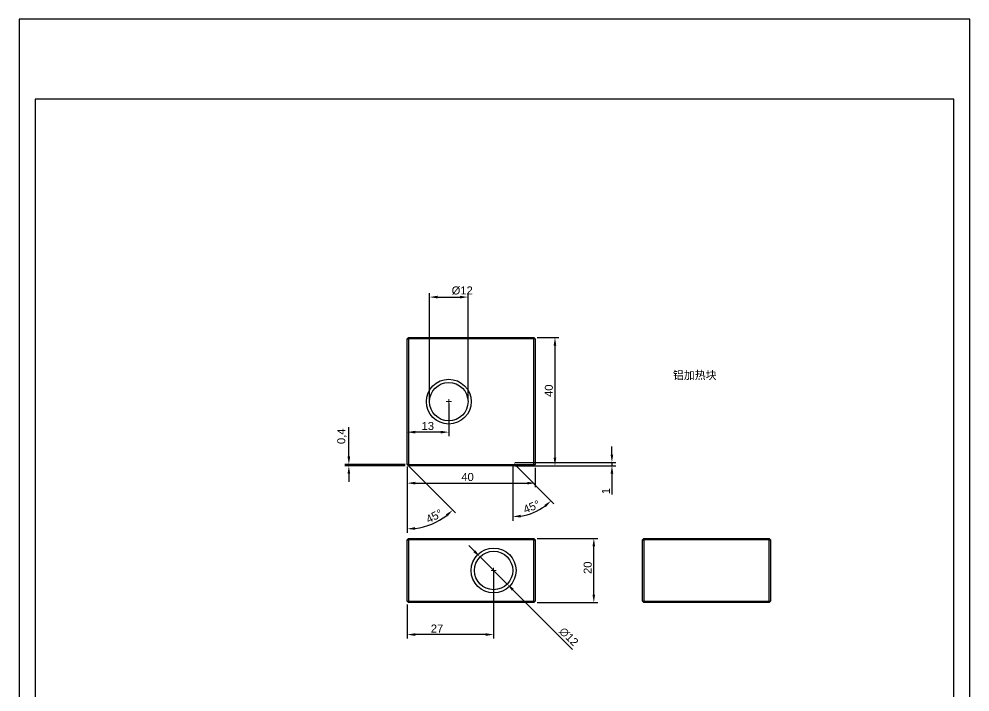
# Model space of a CAD drawing. Header units: millimetres. Extents: x -9 to 2385, y -1365 to 512.
# Drawn here: x 2088 to 2385, y -670.4 to -460.4 of the extents above; entities that cross this region are included whole.
import ezdxf

# ---------------------------------------------------------------- set-up
doc = ezdxf.new("R2010")
doc.units = ezdxf.units.MM
doc.styles.get("Standard").update_dxf_attribs({"font": 'arial.ttf'})
doc.dimstyles.new('ISO-25', dxfattribs={"dimtxt": 2.5, "dimasz": 2.5, "dimexe": 1.25, "dimexo": 0.625, "dimtad": 1, "dimtxsty": 'Standard', "dimcen": 2.5, "dimclrd": 1, "dimclre": 1, "dimclrt": 1, "dimadec": 0, "dimazin": 0, "dimtfac": 1, "dimtmove": 0, "dimatfit": 3, "dimfxl": 1, "dimtfillclr": 1, "dimarcsym": 0})

# ---------------------------------------------------------------- blocks, each defined once
blk = doc.blocks.new('*D411')
at = {"color": 1, "linetype": 'Continuous', "lineweight": -2, "transparency": 16777216}
for p, q in [((2249.84, -622.52), (2268.77, -622.52)), ((2267.52, -640.02), (2267.52, -625.02)), ((2249.84, -642.52), (2268.77, -642.52))]:
    blk.add_line(p, q, dxfattribs=at)
at = {"color": 1, "linetype": 'Continuous', "transparency": 16777216}
for points in [[(2267.1, -625.02), (2267.93, -625.02), (2267.52, -622.52)], [(2267.1, -640.02), (2267.93, -640.02), (2267.52, -642.52)]]:
    blk.add_solid(points, dxfattribs=at)
at = {"layer": 'Defpoints', "color": 0, "linetype": 'Continuous', "transparency": 16777216}
for p in [(2249.22, -622.52), (2267.52, -622.52), (2249.22, -642.52)]:
    blk.add_point(p, dxfattribs=at)
at = {"color": 1, "linetype": 'Continuous', "lineweight": 18, "transparency": 16777216, "insert": (2264.34, -631.67), "char_height": 2.5, "attachment_point": 2, "rotation": 90}
blk.add_mtext('20', dxfattribs=at)
blk = doc.blocks.new('*D412')
at = {"color": 1, "linetype": 'Continuous', "lineweight": -2, "transparency": 16777216}
for p, q in [((2230.21, -626.51), (2228.44, -624.74)), ((2231.98, -628.28), (2240.46, -636.76)), ((2260.84, -657.14), (2242.23, -638.53))]:
    blk.add_line(p, q, dxfattribs=at)
at = {"color": 1, "linetype": 'Continuous', "transparency": 16777216}
for points in [[(2230.5, -626.22), (2229.91, -626.81), (2231.98, -628.28)], [(2242.52, -638.24), (2241.94, -638.83), (2240.46, -636.76)]]:
    blk.add_solid(points, dxfattribs=at)
at = {"layer": 'Defpoints', "color": 0, "linetype": 'Continuous', "transparency": 16777216}
for p in [(2231.98, -628.28), (2240.46, -636.76)]:
    blk.add_point(p, dxfattribs=at)
at = {"color": 1, "linetype": 'Continuous', "lineweight": 18, "transparency": 16777216, "insert": (2258.31, -649.92), "char_height": 2.5, "attachment_point": 1, "rotation": 315}
blk.add_mtext('∅12', dxfattribs=at)
blk = doc.blocks.new('*D413')
at = {"color": 1, "linetype": 'Continuous', "lineweight": -2, "transparency": 16777216}
for p, q in [((2236.22, -633.15), (2236.22, -653.77)), ((2209.22, -643.15), (2209.22, -653.77)), ((2233.72, -652.52), (2211.72, -652.52))]:
    blk.add_line(p, q, dxfattribs=at)
at = {"color": 1, "linetype": 'Continuous', "transparency": 16777216}
for points in [[(2211.72, -652.1), (2211.72, -652.94), (2209.22, -652.52)], [(2233.72, -652.1), (2233.72, -652.94), (2236.22, -652.52)]]:
    blk.add_solid(points, dxfattribs=at)
at = {"layer": 'Defpoints', "color": 0, "linetype": 'Continuous', "transparency": 16777216}
for p in [(2236.22, -632.52), (2209.22, -642.52), (2209.22, -652.52)]:
    blk.add_point(p, dxfattribs=at)
at = {"color": 1, "linetype": 'Continuous', "lineweight": 18, "transparency": 16777216, "insert": (2218.55, -649.39), "char_height": 2.5, "attachment_point": 2}
blk.add_mtext('27', dxfattribs=at)
blk = doc.blocks.new('SW_CENTERMARKSYMBOL_18')
at = {"color": 0, "linetype": 'Continuous', "lineweight": 0}
for p, q in [((-0.5, 0), (-0.8, 0)), ((0, 0), (-0.5, 0)), ((0, 0.5), (0, 0.8)), ((0, 0), (0, 0.5)), ((0, 0), (0, -0.5)), ((0, 0), (0.5, 0)), ((0.5, 0), (0.8, 0)), ((0, -0.5), (0, -0.8))]:
    blk.add_line(p, q, dxfattribs=at)
blk = doc.blocks.new('*D414')
at = {"color": 1, "linetype": 'Continuous', "lineweight": -2, "transparency": 16777216}
for p, q in [((2249.84, -559.83), (2256.63, -559.83)), ((2255.38, -562.33), (2255.38, -597.33)), ((2249.84, -599.83), (2256.63, -599.83))]:
    blk.add_line(p, q, dxfattribs=at)
at = {"color": 1, "linetype": 'Continuous', "transparency": 16777216}
for points in [[(2254.96, -562.33), (2255.79, -562.33), (2255.38, -559.83)], [(2254.96, -597.33), (2255.79, -597.33), (2255.38, -599.83)]]:
    blk.add_solid(points, dxfattribs=at)
at = {"layer": 'Defpoints', "color": 0, "linetype": 'Continuous', "transparency": 16777216}
for p in [(2249.22, -559.83), (2249.22, -599.83), (2255.38, -599.83)]:
    blk.add_point(p, dxfattribs=at)
at = {"color": 1, "linetype": 'Continuous', "lineweight": 18, "transparency": 16777216, "insert": (2252.2, -576.43), "char_height": 2.5, "attachment_point": 2, "rotation": 90}
blk.add_mtext('40', dxfattribs=at)
blk = doc.blocks.new('*D415')
at = {"color": 1, "linetype": 'Continuous', "lineweight": -2, "transparency": 16777216}
for p, q in [((2209.22, -600.46), (2209.22, -606.52)), ((2249.22, -600.46), (2249.22, -606.52)), ((2211.72, -605.27), (2246.72, -605.27))]:
    blk.add_line(p, q, dxfattribs=at)
at = {"color": 1, "linetype": 'Continuous', "transparency": 16777216}
for points in [[(2211.72, -604.85), (2211.72, -605.68), (2209.22, -605.27)], [(2246.72, -604.85), (2246.72, -605.68), (2249.22, -605.27)]]:
    blk.add_solid(points, dxfattribs=at)
at = {"layer": 'Defpoints', "color": 0, "linetype": 'Continuous', "transparency": 16777216}
for p in [(2209.22, -599.83), (2249.22, -599.83), (2249.22, -605.27)]:
    blk.add_point(p, dxfattribs=at)
at = {"color": 1, "linetype": 'Continuous', "lineweight": 18, "transparency": 16777216, "insert": (2228.07, -602.09), "char_height": 2.5, "attachment_point": 2}
blk.add_mtext('40', dxfattribs=at)
blk = doc.blocks.new('*D416')
at = {"color": 1, "linetype": 'Continuous', "lineweight": -2, "transparency": 16777216}
for p, q in [((2216.22, -579.21), (2216.22, -545.95)), ((2228.22, -579.21), (2228.22, -545.95)), ((2218.72, -547.2), (2225.72, -547.2))]:
    blk.add_line(p, q, dxfattribs=at)
at = {"color": 1, "linetype": 'Continuous', "transparency": 16777216}
for points in [[(2218.72, -546.79), (2218.72, -547.62), (2216.22, -547.2)], [(2225.72, -546.79), (2225.72, -547.62), (2228.22, -547.2)]]:
    blk.add_solid(points, dxfattribs=at)
at = {"layer": 'Defpoints', "color": 0, "linetype": 'Continuous', "transparency": 16777216}
for p in [(2228.22, -547.2), (2216.22, -579.83), (2228.22, -579.83)]:
    blk.add_point(p, dxfattribs=at)
at = {"color": 1, "linetype": 'Continuous', "lineweight": 18, "transparency": 16777216, "insert": (2226.41, -543.88), "char_height": 2.5, "attachment_point": 2}
blk.add_mtext('%%c12', dxfattribs=at)
blk = doc.blocks.new('*D417')
at = {"color": 1, "linetype": 'Continuous', "lineweight": -2, "transparency": 16777216}
for p, q in [((2222.22, -580.46), (2222.22, -590.6)), ((2209.22, -599.21), (2209.22, -588.1)), ((2219.72, -589.35), (2211.72, -589.35))]:
    blk.add_line(p, q, dxfattribs=at)
at = {"color": 1, "linetype": 'Continuous', "transparency": 16777216}
for points in [[(2211.72, -588.94), (2211.72, -589.77), (2209.22, -589.35)], [(2219.72, -588.94), (2219.72, -589.77), (2222.22, -589.35)]]:
    blk.add_solid(points, dxfattribs=at)
at = {"layer": 'Defpoints', "color": 0, "linetype": 'Continuous', "transparency": 16777216}
for p in [(2222.22, -579.83), (2209.22, -589.35), (2209.22, -599.83)]:
    blk.add_point(p, dxfattribs=at)
at = {"color": 1, "linetype": 'Continuous', "lineweight": 18, "transparency": 16777216, "insert": (2215.67, -586.17), "char_height": 2.5, "attachment_point": 2}
blk.add_mtext('13', dxfattribs=at)
blk = doc.blocks.new('*D418')
at = {"color": 1, "linetype": 'Continuous', "lineweight": -2, "transparency": 16777216}
for p, q in [((2273.17, -596.33), (2273.17, -593.83)), ((2242.84, -598.83), (2274.42, -598.83)), ((2242.84, -599.83), (2274.42, -599.83)), ((2273.17, -598.83), (2273.17, -599.83)), ((2273.17, -602.33), (2273.17, -608.83))]:
    blk.add_line(p, q, dxfattribs=at)
at = {"color": 1, "linetype": 'Continuous', "transparency": 16777216}
for points in [[(2272.75, -596.33), (2273.59, -596.33), (2273.17, -598.83)], [(2272.75, -602.33), (2273.59, -602.33), (2273.17, -599.83)]]:
    blk.add_solid(points, dxfattribs=at)
at = {"layer": 'Defpoints', "color": 0, "linetype": 'Continuous', "transparency": 16777216}
for p in [(2242.22, -598.83), (2242.22, -599.83), (2273.17, -599.83)]:
    blk.add_point(p, dxfattribs=at)
at = {"color": 1, "linetype": 'Continuous', "lineweight": 18, "transparency": 16777216, "insert": (2270.03, -607.75), "char_height": 2.5, "attachment_point": 2, "rotation": 90}
blk.add_mtext('1', dxfattribs=at)
blk = doc.blocks.new('*D419')
at = {"color": 1, "linetype": 'Continuous', "lineweight": -2, "transparency": 16777216}
for p, q in [((2242.22, -599.46), (2242.22, -616.98)), ((2242.66, -599.27), (2255.06, -611.67))]:
    blk.add_line(p, q, dxfattribs=at)
blk.add_arc((2242.22, -598.83), 16.9, 278.4823, 306.5177, dxfattribs=at)
at = {"color": 1, "linetype": 'Continuous', "transparency": 16777216}
for points in [[(2252.01, -612.1), (2252.55, -612.73), (2254.17, -610.78)], [(2244.74, -615.97), (2244.68, -615.13), (2242.22, -615.73)]]:
    blk.add_solid(points, dxfattribs=at)
at = {"layer": 'Defpoints', "color": 0, "linetype": 'Continuous', "transparency": 16777216}
for p in [(2242.22, -578.83), (2228.08, -584.69), (2242.22, -598.83), (2242.22, -598.83), (2250.67, -613.47)]:
    blk.add_point(p, dxfattribs=at)
at = {"color": 1, "linetype": 'Continuous', "lineweight": 18, "transparency": 16777216, "insert": (2245.15, -612.48), "char_height": 2.5, "attachment_point": 1, "rotation": 22.4555}
blk.add_mtext('45°', dxfattribs=at)
blk = doc.blocks.new('*D420')
at = {"color": 1, "linetype": 'Continuous', "lineweight": -2, "transparency": 16777216}
for p, q in [((2191.01, -596.93), (2191.01, -587.75)), ((2208.59, -599.43), (2189.76, -599.43)), ((2208.59, -599.83), (2189.76, -599.83)), ((2191.01, -599.83), (2191.01, -599.43)), ((2191.01, -602.33), (2191.01, -604.83))]:
    blk.add_line(p, q, dxfattribs=at)
at = {"color": 1, "linetype": 'Continuous', "transparency": 16777216}
for points in [[(2190.59, -596.93), (2191.42, -596.93), (2191.01, -599.43)], [(2190.59, -602.33), (2191.42, -602.33), (2191.01, -599.83)]]:
    blk.add_solid(points, dxfattribs=at)
at = {"layer": 'Defpoints', "color": 0, "linetype": 'Continuous', "transparency": 16777216}
for p in [(2191.01, -599.83), (2209.22, -599.43), (2209.22, -599.83)]:
    blk.add_point(p, dxfattribs=at)
at = {"color": 1, "linetype": 'Continuous', "lineweight": 18, "transparency": 16777216, "insert": (2187.38, -590.64), "char_height": 2.5, "attachment_point": 2, "rotation": 90}
blk.add_mtext('0,4', dxfattribs=at)
blk = doc.blocks.new('*D421')
at = {"color": 1, "linetype": 'Continuous', "lineweight": -2, "transparency": 16777216}
for p, q in [((2209.66, -599.87), (2224.33, -614.54)), ((2209.22, -600.06), (2209.22, -620.8))]:
    blk.add_line(p, q, dxfattribs=at)
blk.add_arc((2209.22, -599.43), 20.12, 277.1245, 307.8755, dxfattribs=at)
at = {"color": 1, "linetype": 'Continuous', "transparency": 16777216}
for points in [[(2221.3, -615), (2221.85, -615.62), (2223.45, -613.66)], [(2211.74, -619.81), (2211.69, -618.98), (2209.22, -619.55)]]:
    blk.add_solid(points, dxfattribs=at)
at = {"layer": 'Defpoints', "color": 0, "linetype": 'Continuous', "transparency": 16777216}
for p in [(2209.22, -579.43), (2195.08, -585.29), (2209.22, -599.43), (2209.22, -599.43), (2214.43, -618.86)]:
    blk.add_point(p, dxfattribs=at)
at = {"color": 1, "linetype": 'Continuous', "lineweight": 18, "transparency": 16777216, "insert": (2214.74, -615.65), "char_height": 2.5, "attachment_point": 1, "rotation": 27.1977}
blk.add_mtext('45°', dxfattribs=at)
blk = doc.blocks.new('SW_CENTERMARKSYMBOL_19')
at = {"color": 0, "linetype": 'Continuous', "lineweight": 0}
for p, q in [((-0.5, 0), (-0.8, 0)), ((0, 0), (-0.5, 0)), ((0, 0.5), (0, 0.8)), ((0, 0), (0, 0.5)), ((0, 0), (0, -0.5)), ((0, 0), (0.5, 0)), ((0.5, 0), (0.8, 0)), ((0, -0.5), (0, -0.8))]:
    blk.add_line(p, q, dxfattribs=at)

msp = doc.modelspace()

# ---------------------------------------------------------------- linework, layer by layer
at = {"color": 7, "linetype": 'Continuous', "lineweight": 25}
for p, q in [((2209.6196, -559.8323), (2209.2196, -560.2323)), ((2209.2196, -560.2323), (2209.6196, -560.2323)), ((2209.2196, -599.4323), (2209.2196, -560.2323)), ((2209.6196, -559.8323), (2248.8196, -559.8323)), ((2209.6196, -559.8323), (2209.6196, -560.2323)), ((2248.8196, -560.2323), (2209.6196, -560.2323)), ((2209.6196, -560.2323), (2209.6196, -599.4323)), ((2248.8196, -559.8323), (2248.8196, -560.2323)), ((2249.2196, -560.2323), (2248.8196, -559.8323)), ((2249.2196, -560.2323), (2248.8196, -560.2323)), ((2248.8196, -599.4323), (2248.8196, -560.2323)), ((2249.2196, -560.2323), (2249.2196, -599.4323)), ((2209.6196, -599.4323), (2209.2196, -599.4323)), ((2209.2196, -599.4323), (2209.6196, -599.8323)), ((2209.6196, -599.4323), (2248.8196, -599.4323)), ((2209.6196, -599.4323), (2209.6196, -599.8323)), ((2248.8196, -599.8323), (2209.6196, -599.8323)), ((2248.8196, -599.4323), (2249.2196, -599.4323)), ((2248.8196, -599.4323), (2248.8196, -599.8323)), ((2248.8196, -599.8323), (2249.2196, -599.4323)), ((2209.6196, -622.5214), (2209.2196, -622.9214)), ((2209.2196, -642.1214), (2209.2196, -622.9214)), ((2209.2196, -622.9214), (2209.6196, -622.9214)), ((2209.6196, -622.5214), (2248.8196, -622.5214)), ((2209.6196, -622.5214), (2209.6196, -622.9214)), ((2209.6196, -622.9214), (2209.6196, -642.1214)), ((2248.8196, -622.9214), (2209.6196, -622.9214)), ((2248.8196, -622.5214), (2248.8196, -622.9214)), ((2248.8196, -622.5214), (2249.2196, -622.9214)), ((2248.8196, -642.1214), (2248.8196, -622.9214)), ((2248.8196, -622.9214), (2249.2196, -622.9214)), ((2249.2196, -622.9214), (2249.2196, -642.1214)), ((2283.1196, -622.5214), (2282.7196, -622.9214)), ((2282.7196, -642.1214), (2282.7196, -622.9214)), ((2282.7196, -622.9214), (2283.1196, -622.9214)), ((2283.1196, -622.5214), (2322.3196, -622.5214)), ((2283.1196, -622.5214), (2283.1196, -622.9214)), ((2322.3196, -622.9214), (2283.1196, -622.9214)), ((2283.1196, -622.9214), (2283.1196, -642.1214)), ((2322.3196, -622.9214), (2322.3196, -622.5214)), ((2322.7196, -622.9214), (2322.3196, -622.5214)), ((2322.3196, -622.9214), (2322.7196, -622.9214)), ((2322.3196, -642.1214), (2322.3196, -622.9214)), ((2322.7196, -622.9214), (2322.7196, -642.1214)), ((2209.2196, -642.1214), (2209.6196, -642.1214)), ((2209.2196, -642.1214), (2209.6196, -642.5214)), ((2209.6196, -642.1214), (2248.8196, -642.1214)), ((2209.6196, -642.1214), (2209.6196, -642.5214)), ((2248.8196, -642.5214), (2209.6196, -642.5214)), ((2248.8196, -642.1214), (2249.2196, -642.1214)), ((2248.8196, -642.5214), (2249.2196, -642.1214)), ((2248.8196, -642.1214), (2248.8196, -642.5214)), ((2282.7196, -642.1214), (2283.1196, -642.1214)), ((2282.7196, -642.1214), (2283.1196, -642.5214)), ((2283.1196, -642.1214), (2322.3196, -642.1214)), ((2283.1196, -642.5214), (2283.1196, -642.1214)), ((2322.3196, -642.5214), (2283.1196, -642.5214)), ((2322.3196, -642.1214), (2322.7196, -642.1214)), ((2322.3196, -642.5214), (2322.7196, -642.1214)), ((2322.3196, -642.1214), (2322.3196, -642.5214))]:
    msp.add_line(p, q, dxfattribs=at)
for points in [[(2087.995, -460.4318), (2087.995, -880.4318), (2384.995, -880.4318), (2384.995, -460.4318)], [(2092.995, -485.4318), (2092.995, -875.4318), (2379.995, -875.4318), (2379.995, -485.4318)]]:
    msp.add_lwpolyline(points, close=True)
for centre, radius in [((2222.2196, -579.8323), 7), ((2222.2196, -579.8323), 6), ((2236.2196, -632.5214), 7), ((2236.2196, -632.5214), 6)]:
    msp.add_circle(centre, radius, dxfattribs=at)

# ---------------------------------------------------------------- block references
at = {"color": 7, "linetype": 'Continuous', "lineweight": 0}
for name, p in [('SW_CENTERMARKSYMBOL_19', (2222.2196, -579.8323)), ('SW_CENTERMARKSYMBOL_18', (2236.2196, -632.5214))]:
    msp.add_blockref(name, p, dxfattribs=at)

# ---------------------------------------------------------------- texts
at = {"insert": (2292.2229, -570.3311), "char_height": 2.5, "attachment_point": 1}
msp.add_mtext_dynamic_manual_height_columns('{\\fSimSun|b0|i0|c134|p2;铝加热块}', width=39.865692, gutter_width=12.5, heights=[0], dxfattribs=at)

# ---------------------------------------------------------------- dimensions: what is measured, and where the dimension line sits
at = {"color": 7, "linetype": 'Continuous', "lineweight": 18}
dim = msp.add_linear_dim(base=(2228.2196, -547.2027), p1=(2216.2196, -579.8323), p2=(2228.2196, -579.8323), text='%%c<>', dimstyle='ISO-25', dxfattribs=at)
dim.commit()
dim.dimension.update_dxf_attribs({"geometry": '*D416', "text_midpoint": (2226.4103, -547.2027), "dimtype": 160})
for base, p1, p2, picture, middle in [((2255.3774, -599.8323), (2249.2196, -559.8323), (2249.2196, -599.8323), '*D414', (2255.3774, -576.4296)), ((2191.0073, -599.8323), (2209.2196, -599.4323), (2209.2196, -599.8323), '*D420', (2191.0073, -590.6408)), ((2273.1687, -599.8323), (2242.2196, -598.8323), (2242.2196, -599.8323), '*D418', (2273.1687, -607.7488)), ((2267.5171, -622.5214), (2249.2196, -642.5214), (2249.2196, -622.5214), '*D411', (2267.5171, -631.6732))]:
    dim = msp.add_linear_dim(base=base, p1=p1, p2=p2, angle=90, dimstyle='ISO-25', dxfattribs=at)
    dim.commit()
    dim.dimension.update_dxf_attribs({"geometry": picture, "text_midpoint": middle, "dimtype": 160})
for base, line1, line2, picture, middle in [((2250.6708, -613.4702), ((2228.0775, -584.6902), (2242.2196, -598.8323)), ((2242.2196, -578.8323), (2242.2196, -598.8323)), '*D419', (2248.6758, -614.4531)), ((2214.4266, -618.865), ((2195.0775, -585.2902), (2209.2196, -599.4323)), ((2209.2196, -579.4323), (2209.2196, -599.4323)), '*D421', (2218.4149, -617.3261))]:
    dim = msp.add_angular_dim_2l(base=base, line1=line1, line2=line2, dimstyle='ISO-25', dxfattribs=at)
    dim.commit()
    dim.dimension.update_dxf_attribs({"geometry": picture, "text_midpoint": middle, "dimtype": 162})
for base, p1, p2, picture, middle in [((2209.2196, -589.3521), (2222.2196, -579.8323), (2209.2196, -599.8323), '*D417', (2215.6748, -589.3521)), ((2249.2196, -605.2657), (2209.2196, -599.8323), (2249.2196, -599.8323), '*D415', (2228.0691, -605.2657)), ((2209.2196, -652.5214), (2236.2196, -632.5214), (2209.2196, -642.5214), '*D413', (2218.5454, -652.5214))]:
    dim = msp.add_linear_dim(base=base, p1=p1, p2=p2, dimstyle='ISO-25', dxfattribs=at)
    dim.commit()
    dim.dimension.update_dxf_attribs({"geometry": picture, "text_midpoint": middle, "dimtype": 160})
dim = msp.add_diameter_dim_2p(p1=(2231.977, -628.2788), p2=(2240.4623, -636.7641), dimstyle='ISO-25', dxfattribs=at)
dim.commit()
dim.dimension.update_dxf_attribs({"geometry": '*D412', "text_midpoint": (2258.1783, -654.4801), "dimtype": 163})

doc.saveas('drawing.dxf')
